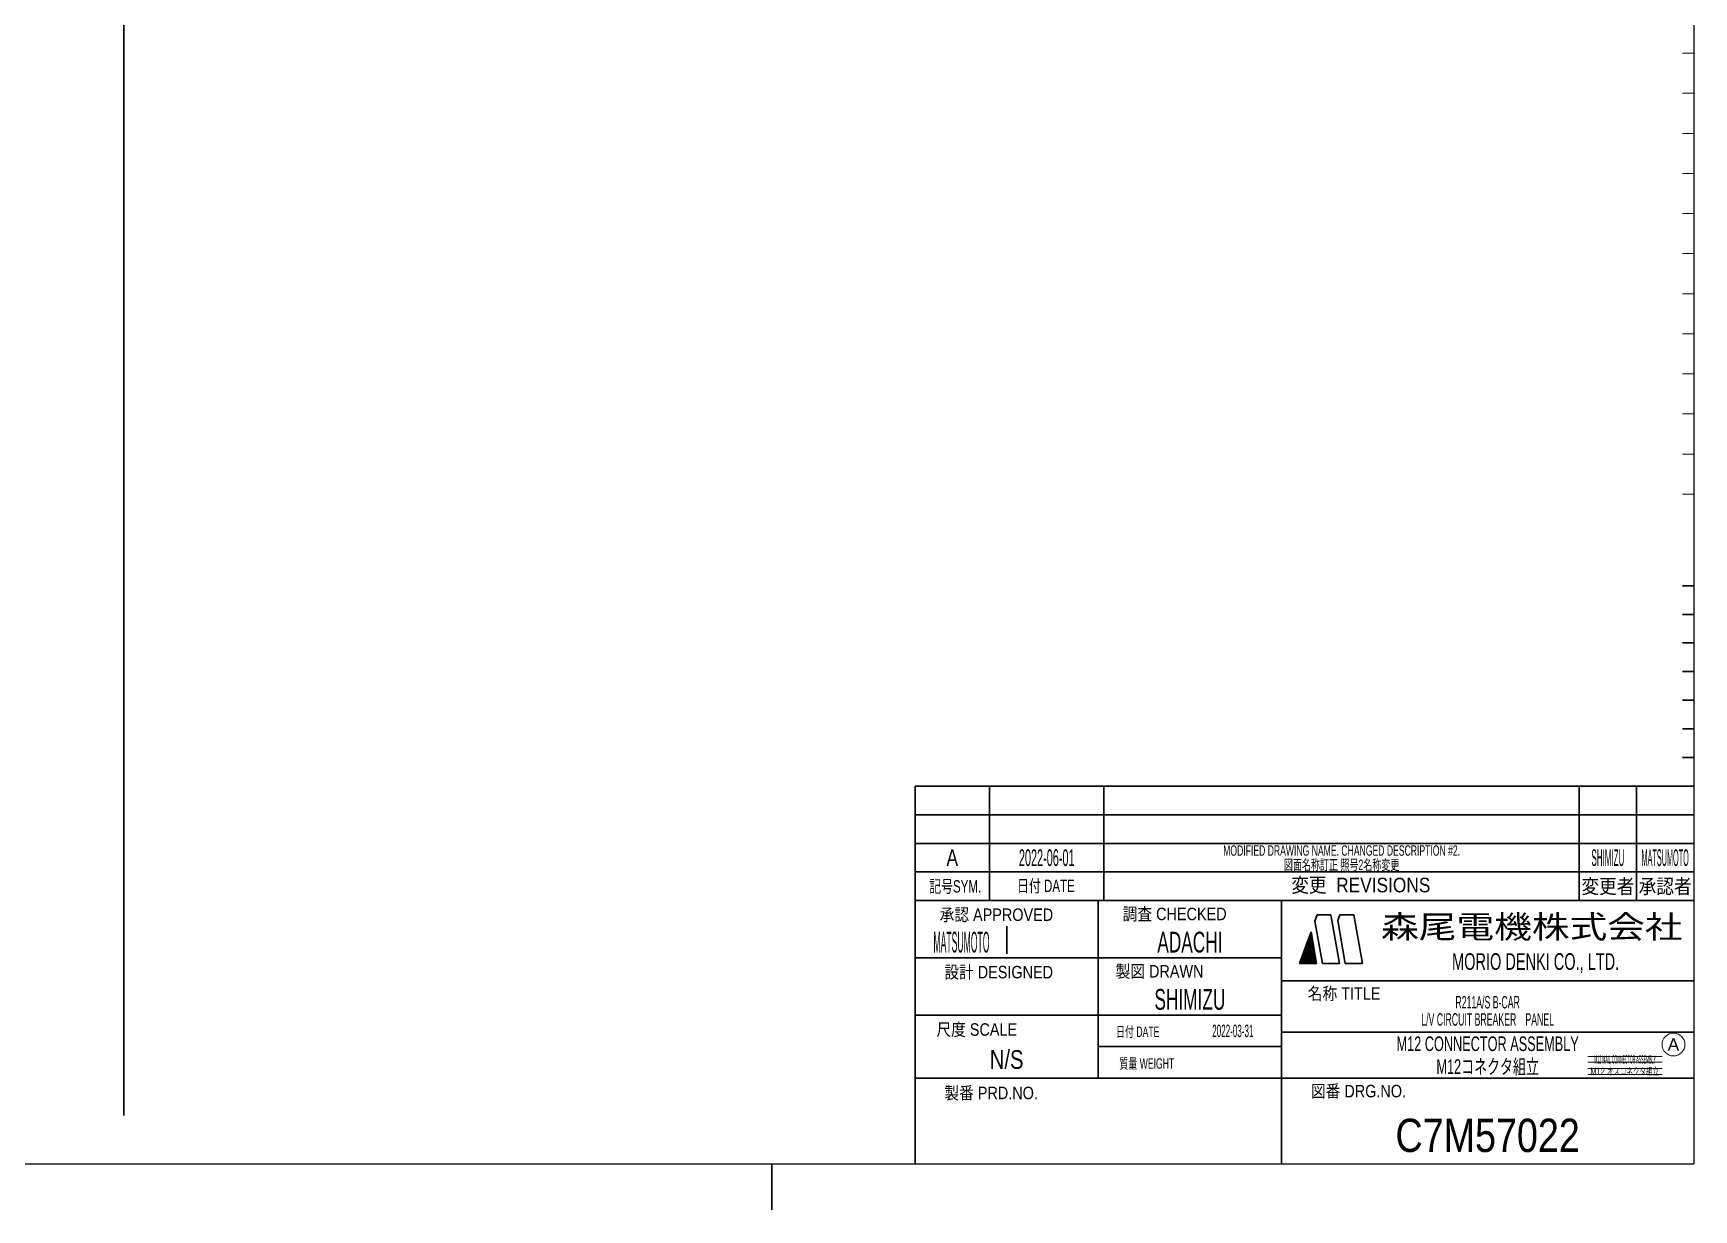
# Model space of a CAD drawing. Header units: millimetres. Extents: x 7 to 587, y 2 to 418.
# Drawn here: x 297 to 587, y 2 to 207.5 of the extents above; entities that cross this region are included whole.
import ezdxf
from ezdxf.enums import TextEntityAlignment as Align

# ---------------------------------------------------------------- set-up
doc = ezdxf.new("R2010")
doc.units = ezdxf.units.MM
for name, color, linetype in [('図面枠B6M', 7, 'Continuous'), ('図面枠C7M', 7, 'Continuous'), ('表題、部品表', 7, 'Continuous'), ('表題、部品表_Layer1', 7, 'Continuous')]:
    doc.layers.add(name, color=color, linetype=linetype)
doc.styles.add('HG丸ｺﾞｼｯｸM-PRO', font='')
doc.styles.get('HG丸ｺﾞｼｯｸM-PRO').set_extended_font_data('HG丸ｺﾞｼｯｸM-PRO')

# ---------------------------------------------------------------- blocks, each defined once
blk = doc.blocks.new('BLKF026')
at = {"layer": '図面枠C7M', "color": 4, "linetype": 'Continuous', "lineweight": 13}
for p, q in [((519.344973, 48.305179), (520.375697, 49.335903)), ((519.425902, 48.527529), (520.354499, 49.456126)), ((519.506831, 48.749879), (520.3333, 49.576349)), ((519.58776, 48.97223), (520.312102, 49.696572)), ((519.668689, 49.19458), (520.290903, 49.816794)), ((519.749617, 49.41693), (520.269705, 49.937017)), ((519.830546, 49.63928), (520.248506, 50.05724)), ((519.911475, 49.861631), (520.227307, 50.177463)), ((519.992404, 50.083981), (520.206109, 50.297686)), ((520.073333, 50.306331), (520.18491, 50.417909)), ((520.154262, 50.528681), (520.163712, 50.538131)), ((518.157871, 44.996757), (520.693675, 47.532561)), ((518.211969, 45.192276), (520.672477, 47.652784)), ((518.292898, 45.414626), (520.651278, 47.773006)), ((518.299292, 44.996757), (520.714874, 47.412338)), ((518.373827, 45.636976), (520.63008, 47.893229)), ((518.440714, 44.996757), (520.736072, 47.292115)), ((518.454756, 45.859327), (520.608881, 48.013452)), ((518.535684, 46.081677), (520.587682, 48.133675)), ((518.582135, 44.996757), (520.757271, 47.171892)), ((518.616613, 46.304027), (520.566484, 48.253898)), ((518.697542, 46.526377), (520.545285, 48.374121)), ((518.723556, 44.996757), (520.778469, 47.051669)), ((518.778471, 46.748727), (520.524087, 48.494343)), ((518.8594, 46.971078), (520.502888, 48.614566)), ((518.864978, 44.996757), (520.799668, 46.931447)), ((518.940329, 47.193428), (520.48169, 48.734789)), ((519.006399, 44.996757), (520.820866, 46.811224)), ((519.021258, 47.415778), (520.460491, 48.855012)), ((519.102186, 47.638128), (520.439293, 48.975235)), ((519.147821, 44.996757), (520.842065, 46.691001)), ((519.183115, 47.860479), (520.418094, 49.095457)), ((519.264044, 48.082829), (520.396896, 49.21568)), ((519.289242, 44.996757), (520.863263, 46.570778)), ((519.430663, 44.996757), (520.884462, 46.450555)), ((519.572085, 44.996757), (520.90566, 46.330332)), ((519.713506, 44.996757), (520.926859, 46.21011)), ((519.854927, 44.996757), (520.948057, 46.089887)), ((519.996349, 44.996757), (520.969256, 45.969664)), ((520.13777, 44.996757), (520.990455, 45.849441)), ((520.279191, 44.996757), (521.011653, 45.729218)), ((520.420613, 44.996757), (521.032852, 45.608995)), ((520.562034, 44.996757), (521.05405, 45.488773)), ((520.703455, 44.996757), (521.075249, 45.36855)), ((520.844877, 44.996757), (521.096447, 45.248327)), ((520.986298, 44.996757), (521.117646, 45.128104)), ((521.12772, 44.996757), (521.138844, 45.007881))]:
    blk.add_line(p, q, dxfattribs=at)
blk = doc.blocks.new('BLKF023')
at = {"layer": '図面枠C7M', "color": 2, "linetype": 'Continuous', "lineweight": 25}
for p in [(587, 410), (7, 10)]:
    blk.add_line(p, (587, 10), dxfattribs=at)
at = {"layer": '図面枠C7M', "color": 4, "linetype": 'Continuous', "lineweight": 13}
for p, q in [((585, 204), (587, 204)), ((585, 197), (587, 197)), ((585, 190), (587, 190)), ((585, 183), (587, 183)), ((585, 176), (587, 176)), ((585, 169), (587, 169)), ((585, 162), (587, 162)), ((585, 155), (587, 155)), ((585, 148), (587, 148)), ((585, 141), (587, 141)), ((585, 134), (587, 134)), ((585, 127), (587, 127))]:
    blk.add_line(p, q, dxfattribs=at)
at = {"layer": '図面枠C7M', "color": 3, "linetype": 'Continuous', "lineweight": 35}
for p, q in [((587, 111), (585, 111)), ((587, 106), (585, 106)), ((587, 101), (585, 101)), ((587, 96), (585, 96)), ((587, 91), (585, 91)), ((587, 86), (585, 86)), ((587, 81), (585, 81)), ((451, 76), (587, 76)), ((451, 76), (451, 10)), ((464, 56), (464, 76)), ((484, 56), (484, 76)), ((567, 56), (567, 76)), ((577, 56), (577, 76)), ((451, 71), (587, 71)), ((451, 66), (587, 66)), ((451, 61), (587, 61)), ((451, 56), (587, 56)), ((483, 56), (483, 25)), ((515, 56), (515, 10)), ((520.84, 52.4), (521.23, 53.5)), ((522.14, 45), (520.84, 52.4)), ((521.23, 53.5), (523.64, 53.5)), ((525.14, 45), (523.64, 53.5)), ((525.18, 53.5), (524.82, 52.51)), ((526.14, 45), (524.82, 52.51)), ((525.18, 53.5), (527.64, 53.5)), ((529.14, 45), (527.64, 53.5)), ((467.01, 51.56), (467.01, 46.69)), ((518.14, 45), (520.16, 50.55)), ((521.14, 45), (520.16, 50.55)), ((451, 46), (515, 46)), ((518.14, 45), (521.14, 45)), ((522.14, 45), (525.14, 45)), ((526.14, 45), (529.14, 45)), ((515, 42), (587, 42)), ((451, 36), (515, 36)), ((515, 33), (587, 33)), ((483, 30.5), (515, 30.5)), ((451, 25), (587, 25)), ((426, 2), (426, 10))]:
    blk.add_line(p, q, dxfattribs=at)
at = {"layer": '図面枠C7M', "color": 4, "linetype": 'Continuous', "lineweight": 13}
blk.add_blockref('BLKF026', (0, 0), dxfattribs=at)
at = {"layer": '図面枠C7M', "color": 4, "linetype": 'Continuous', "lineweight": 13, "style": 'HG丸ｺﾞｼｯｸM-PRO'}
for s, height, width, p in [('記号SYM.', 2.182, 0.69227, (458.03, 58.49)), ('日付 DATE', 2.182, 0.692507, (473.87, 58.58)), ('変更  REVISIONS', 2.5455, 0.887352, (528.85, 58.72)), ('変更者', 2.545, 0.887717, (572, 58.5)), ('承認者', 2.545, 0.887717, (582, 58.5)), ('承認 APPROVED', 2.1818, 0.863151, (465.21, 53.54)), ('調査 CHECKED', 2.182, 0.863174, (496.34, 53.67)), ('設計 DESIGNED', 2.1818, 0.862613, (465.61, 43.51)), ('製図 DRAWN', 2.182, 0.863099, (493.7, 43.65)), ('名称 TITLE', 2.182, 0.862489, (525.93, 39.77)), ('尺度 SCALE', 2.182, 0.862581, (461.78, 33.49)), ('日付 DATE', 1.818, 0.618255, (489.88, 33.09)), ('質量 WEIGHT', 1.818, 0.618812, (491.46, 27.55)), ('製番 PRD.NO.', 2.182, 0.863299, (464.29, 22.41)), ('図番 DRG.NO.', 2.182, 0.863083, (528.44, 22.73))]:
    blk.add_text(s, height=height, dxfattribs=dict(at, width=width)).set_placement(p, align=Align.MIDDLE_CENTER)
at = {"layer": '図面枠C7M', "color": 2, "linetype": 'Continuous', "lineweight": 25, "style": 'HG丸ｺﾞｼｯｸM-PRO', "width": 1.206081}
blk.add_text('森尾電機株式会社', height=4, dxfattribs=at).set_placement((558.72, 51.43), align=Align.MIDDLE_CENTER)
at = {"layer": '図面枠C7M', "color": 3, "linetype": 'Continuous', "lineweight": 35, "style": 'HG丸ｺﾞｼｯｸM-PRO', "width": 0.652197}
blk.add_text('MORIO DENKI CO., LTD.', height=2.9091, dxfattribs=at).set_placement((559.38, 45.36), align=Align.MIDDLE_CENTER)
blk = doc.blocks.new('BLKF027')
at = {"layer": '図面枠C7M', "color": 3, "linetype": 'Continuous', "lineweight": 35, "style": 'HG丸ｺﾞｼｯｸM-PRO'}
for s, height, width, p in [('A', 2.91, 0.782973, (457.5, 63.5)), ('2022-06-01', 2.909, 0.488281, (474, 63.5)), ('MODIFIED DRAWING NAME. CHANGED DESCRIPTION #2.', 1.8182, 0.618651, (525.5, 64.75)), ('SHIMIZU', 2.909, 0.359252, (572, 63.5)), ('MATSUMOTO', 2.909, 0.26157, (582, 63.5)), ('MATSUMOTO', 3.636, 0.309989, (459.11, 48.75)), ('ADACHI', 3.636, 0.619335, (499, 48.75)), ('SHIMIZU', 3.636, 0.619849, (499, 38.75)), ('R211A/S B-CAR', 2.1818, 0.521847, (551, 38.25)), ('L/V CIRCUIT BREAKER\u3000PANEL', 2.1818, 0.522183, (551, 35.25)), ('2022-03-31', 2.182, 0.482412, (506.5, 33.25)), ('M12 CONNECTOR ASSEMBLY', 2.5455, 0.652031, (551, 31)), ('N/S', 3.273, 0.805664, (467, 28.25)), ('C7M57022', 5.818, 0.846013, (551, 15))]:
    blk.add_text(s, height=height, dxfattribs=dict(at, width=width)).set_placement(p, align=Align.MIDDLE_CENTER)
blk = doc.blocks.new('BLKF034')
at = {"layer": '表題、部品表_Layer1', "color": 4, "linetype": 'Continuous', "lineweight": 13}
blk.add_circle((583.45, 30.87), 2, dxfattribs=at)
at = {"layer": '表題、部品表_Layer1', "color": 4, "linetype": 'Continuous', "lineweight": 13, "style": 'HG丸ｺﾞｼｯｸM-PRO', "width": 1.042301}
blk.add_text('A', height=2.18, dxfattribs=at).set_placement((583.45, 30.87), align=Align.MIDDLE_CENTER)

msp = doc.modelspace()

# ---------------------------------------------------------------- linework, layer by layer
at = {"layer": '表題、部品表', "color": 3, "linetype": 'Continuous', "lineweight": 35}
msp.add_line((312.81, 18.49), (312.81, 404.85), dxfattribs=at)
at = {"layer": '表題、部品表_Layer1', "color": 3, "linetype": 'Continuous', "lineweight": 13}
for p, q in [((568.52, 28.77), (581.48, 28.77)), ((568.52, 27.77), (581.48, 27.77)), ((568.52, 26.65), (581.48, 26.65)), ((568.52, 25.65), (581.48, 25.65))]:
    msp.add_line(p, q, dxfattribs=at)

# ---------------------------------------------------------------- block references
at = {"layer": '図面枠C7M', "color": 4, "linetype": 'Continuous', "lineweight": 13}
msp.add_blockref('BLKF023', (0, 0), dxfattribs=at)
at = {"layer": '図面枠C7M', "color": 3, "linetype": 'Continuous', "lineweight": 35}
msp.add_blockref('BLKF027', (0, 0), dxfattribs=at)
at = {"layer": '表題、部品表_Layer1', "color": 4, "linetype": 'Continuous', "lineweight": 13}
msp.add_blockref('BLKF034', (0, 0), dxfattribs=at)

# ---------------------------------------------------------------- texts
at = {"layer": '図面枠B6M', "color": 3, "linetype": 'Continuous', "lineweight": 35, "style": 'HG丸ｺﾞｼｯｸM-PRO', "width": 0.618867}
msp.add_text('図面名称訂正 照号2名称変更', height=1.8182, dxfattribs=at).set_placement((525.5, 62.25), align=Align.MIDDLE_CENTER)
at = {"layer": '図面枠C7M', "color": 3, "linetype": 'Continuous', "lineweight": 35, "style": 'HG丸ｺﾞｼｯｸM-PRO', "width": 0.65201}
msp.add_text('M12コネクタ組立', height=2.545, dxfattribs=at).set_placement((551, 27), align=Align.MIDDLE_CENTER)
at = {"layer": '表題、部品表_Layer1', "color": 3, "linetype": 'Continuous', "lineweight": 35, "style": 'HG丸ｺﾞｼｯｸM-PRO'}
for s, height, width, p in [('M12 MAIL CONNECTOR ASSEMBLY', 1.4545, 0.2612, (575, 28.27)), ('M12 オスコネクタ組立', 1.2473, 0.651858, (574.93, 26.18))]:
    msp.add_text(s, height=height, dxfattribs=dict(at, width=width)).set_placement(p, align=Align.MIDDLE_CENTER)

doc.saveas('drawing.dxf')
